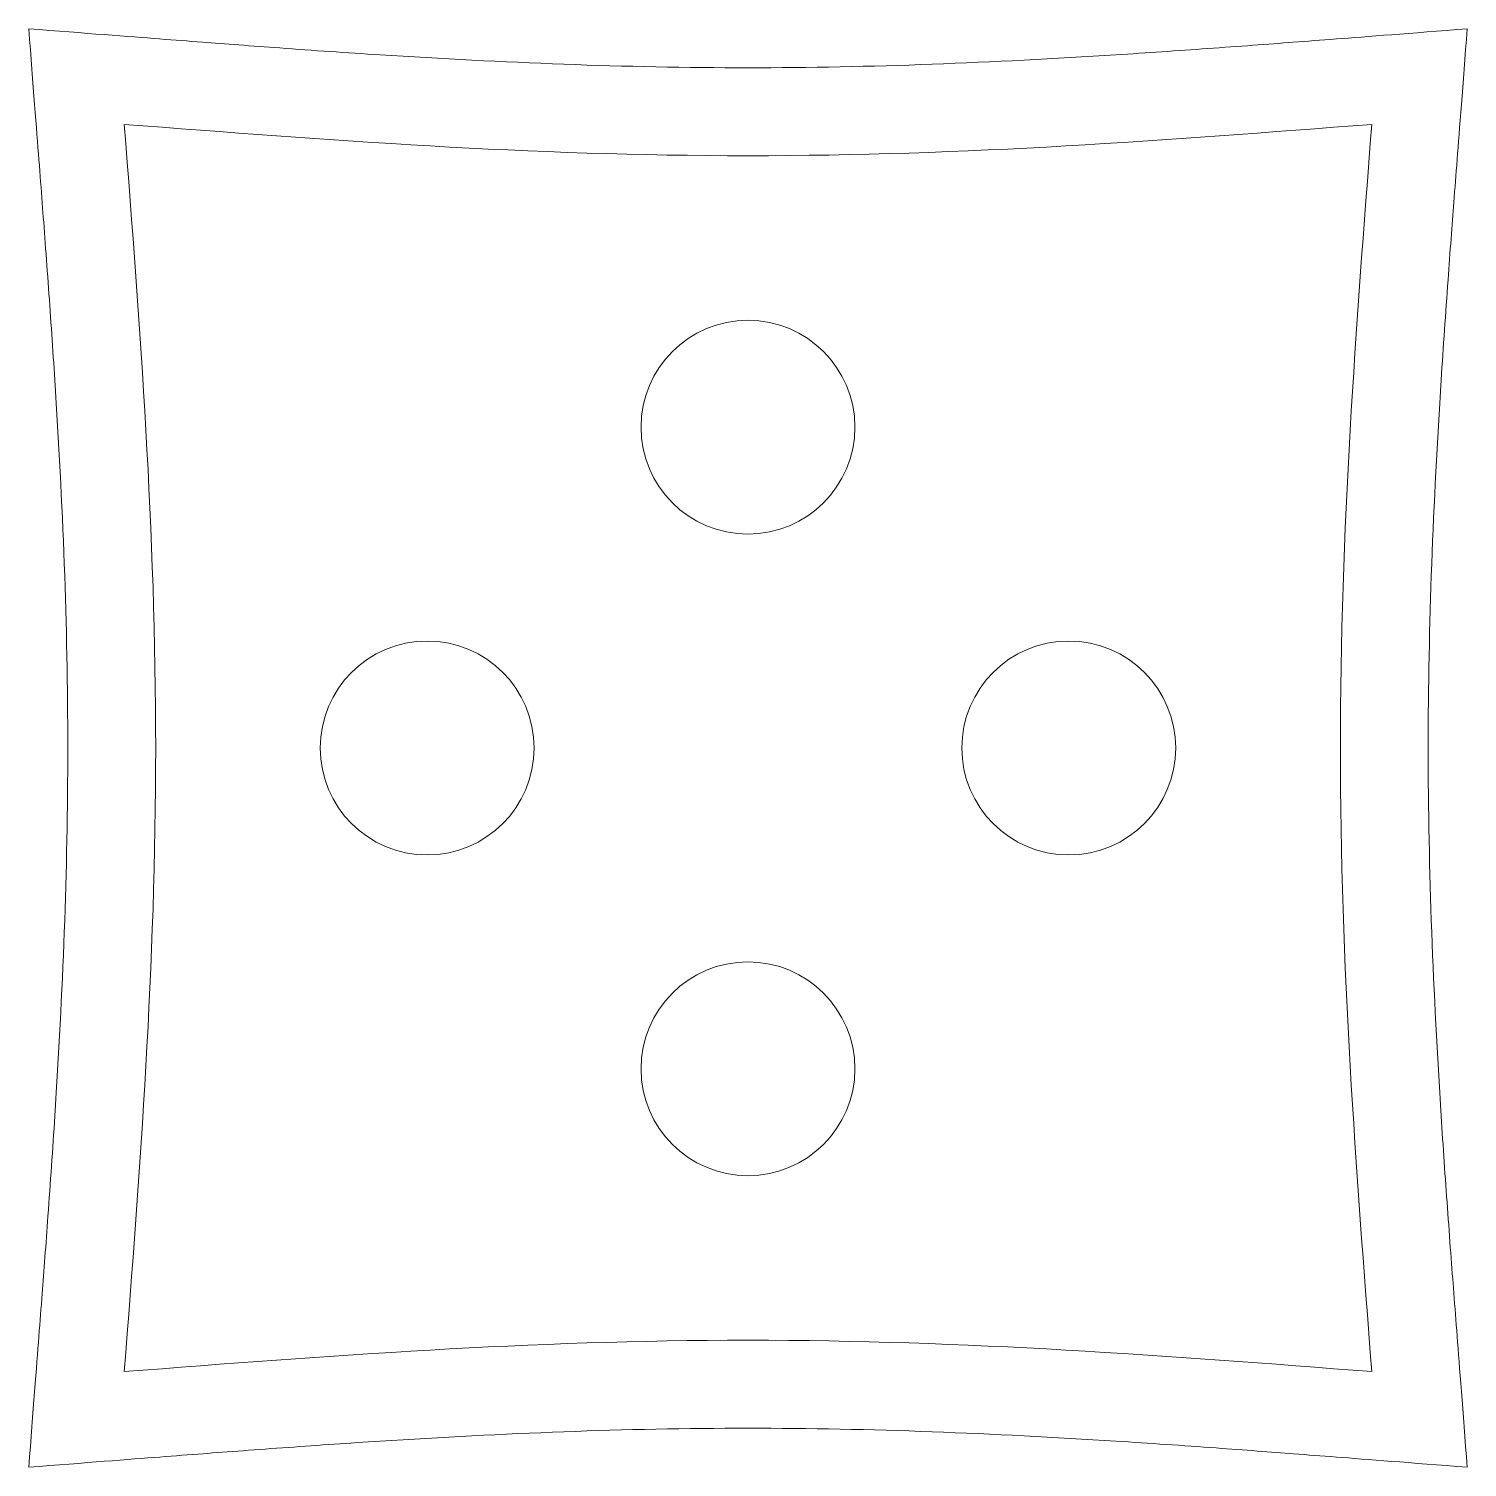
# Model space of a CAD drawing. Header units: millimetres. Extents: x 223 to 324, y 530 to 631.
import ezdxf

# ---------------------------------------------------------------- set-up
doc = ezdxf.new("R2010")
doc.units = ezdxf.units.MM

msp = doc.modelspace()

# ---------------------------------------------------------------- linework, layer by layer
at = {"color": 7, "linetype": 'Continuous', "lineweight": 18}
for centre in [(273.77, 603.11), (251.27, 580.61), (296.27, 580.61), (273.77, 558.11)]:
    msp.add_circle(centre, 7.5, dxfattribs=at)
at = {"color": 5, "linetype": 'Continuous', "lineweight": 0}
for points, knots in [([(223.33, 530.16), (223.64, 534.18), (224, 538.85), (224.28, 542.51), (224.71, 548.17), (225.3, 556.75), (225.89, 567.7), (226.15, 580.61), (225.89, 593.52), (225.31, 604.27), (224.72, 612.86), (224.3, 618.51), (224, 622.37), (223.64, 627.04), (223.33, 631.05)], [0, 0, 0, 0, 0.076186, 0.116728, 0.174762, 0.244474, 0.372203, 0.500013, 0.627814, 0.755537, 0.819475, 0.883277, 0.923816, 1, 1, 1, 1]), ([(223.33, 631.05), (227.34, 630.74), (232.01, 630.38), (235.68, 630.1), (241.33, 629.67), (249.92, 629.08), (260.86, 628.5), (273.77, 628.23), (286.69, 628.5), (297.44, 629.07), (306.02, 629.66), (311.68, 630.08), (315.54, 630.38), (320.2, 630.74), (324.22, 631.05)], [0, 0, 0, 0, 0.076186, 0.116728, 0.174762, 0.244474, 0.372203, 0.500013, 0.627814, 0.755537, 0.819475, 0.883277, 0.923816, 1, 1, 1, 1]), ([(324.22, 631.05), (323.91, 627.04), (323.55, 622.37), (323.26, 618.71), (322.84, 613.05), (322.24, 604.47), (321.66, 593.52), (321.39, 580.61), (321.66, 567.69), (322.23, 556.95), (322.82, 548.36), (323.25, 542.71), (323.55, 538.85), (323.91, 534.18), (324.22, 530.16)], [0, 0, 0, 0, 0.076186, 0.116728, 0.174762, 0.244474, 0.372203, 0.500013, 0.627814, 0.755537, 0.819475, 0.883277, 0.923816, 1, 1, 1, 1]), ([(230.03, 536.87), (231.13, 551.08), (232.23, 565.29), (232.23, 595.92), (231.13, 610.14), (230.03, 624.35)], [0, 0, 0, 0, 0.5, 0.5, 1, 1, 1, 1]), ([(230.03, 624.35), (244.24, 623.25), (258.46, 622.15), (289.09, 622.15), (303.3, 623.25), (317.52, 624.35)], [0, 0, 0, 0, 0.5, 0.5, 1, 1, 1, 1]), ([(317.52, 624.35), (316.42, 610.14), (315.32, 595.92), (315.32, 565.29), (316.42, 551.08), (317.52, 536.87)], [0, 0, 0, 0, 0.5, 0.5, 1, 1, 1, 1]), ([(317.52, 536.87), (303.3, 537.97), (289.09, 539.07), (258.46, 539.07), (244.24, 537.97), (230.03, 536.87)], [0, 0, 0, 0, 0.5, 0.5, 1, 1, 1, 1]), ([(324.22, 530.16), (320.2, 530.48), (315.54, 530.84), (311.87, 531.12), (306.22, 531.55), (297.63, 532.14), (286.69, 532.72), (273.77, 532.99), (260.86, 532.72), (250.11, 532.15), (241.52, 531.56), (235.87, 531.14), (232.01, 530.84), (227.34, 530.48), (223.33, 530.16)], [0, 0, 0, 0, 0.076186, 0.116728, 0.174762, 0.244474, 0.372203, 0.500013, 0.627814, 0.755537, 0.819475, 0.883277, 0.923816, 1, 1, 1, 1])]:
    msp.add_open_spline(points, degree=3, knots=knots, dxfattribs=at)

doc.saveas('drawing.dxf')
